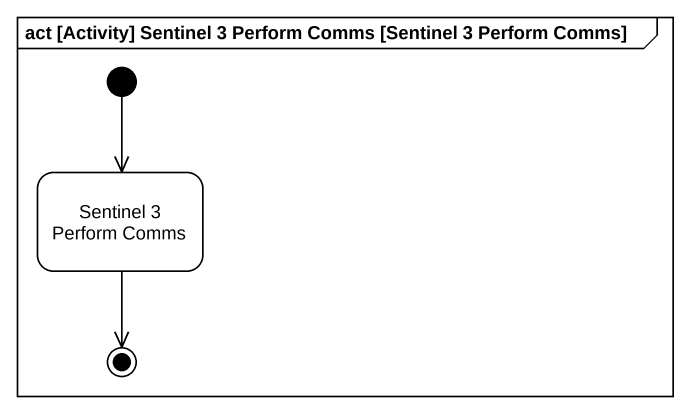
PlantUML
@startuml
mainframe act [Activity] Sentinel 3 Perform Comms [Sentinel 3 Perform Comms]
hide empty description
state "Sentinel 3 Perform Comms" as Sentinel_3_Perform_Comms
[*] --> Sentinel_3_Perform_Comms
Sentinel_3_Perform_Comms --> [*]
@enduml
